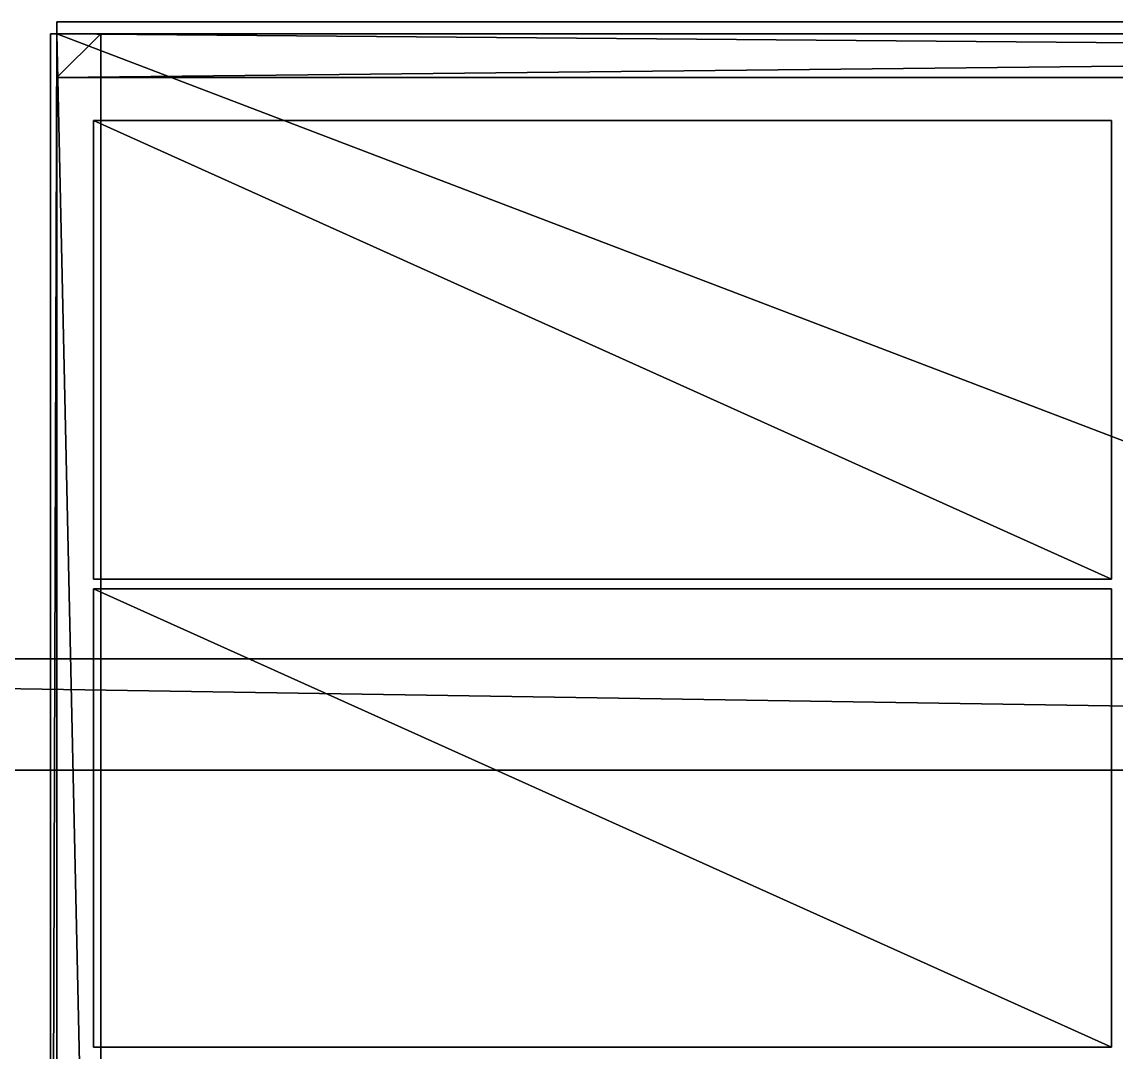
# Model space of a CAD drawing. Header units: millimetres. Extents: x -2500 to 6540, y -1255 to 1270.
# Drawn here: x -84 to 1291, y -24 to 1270 of the extents above; entities that cross this region are included whole.
import ezdxf

# ---------------------------------------------------------------- set-up
doc = ezdxf.new("R2010")
doc.units = ezdxf.units.MM

msp = doc.modelspace()

# ---------------------------------------------------------------- linework, layer by layer
at = {"layer": 'CAD_75LAB'}
for points in [[(-40, 1200, 1190), (-40, 1270, 1120), (-40, 1200, 1120)], [(-40, 1200, 1190), (-40, 1270, 1190), (-40, 1270, 1120)], [(6540, 1270, 1190), (6540, 1270, 1120), (-40, 1270, 1120)], [(6540, 1270, 1190), (-40, 1270, 1120), (-40, 1270, 1190)], [(6540, 1270, 1120), (-40, 1200, 1120), (-40, 1270, 1120)], [(6540, 1270, 1120), (6540, 1200, 1120), (-40, 1200, 1120)], [(6540, 1270, 1190), (-40, 1270, 1190), (-40, 1200, 1190)], [(6540, 1270, 1190), (-40, 1200, 1190), (6540, 1200, 1190)], [(-48, -1255, 1120), (-48, 1255, 3560), (-48, 1255, 1120)], [(-48, -1255, 3560), (-48, 1255, 3560), (-48, -1255, 1120)], [(-48, 1255, 3560), (-40, 1255, 1120), (-48, 1255, 1120)], [(-40, 1255, 3560), (-40, 1255, 1120), (-48, 1255, 3560)], [(-40, 1255, 1120), (-48, -1255, 1120), (-48, 1255, 1120)], [(-40, 1255, 1120), (-40, -1255, 1120), (-48, -1255, 1120)], [(-40, 1255, 3560), (-48, 1255, 3560), (-48, -1255, 3560)], [(-40, 1255, 3560), (-48, -1255, 3560), (-40, -1255, 3560)], [(-40, -1255, 1030), (-40, 1255, 1120), (-40, 1255, 1030)], [(-40, -1255, 1120), (-40, 1255, 1120), (-40, -1255, 1030)], [(6540, 1255, 1030), (-40, 1255, 1030), (-40, 1255, 1120)], [(6540, 1255, 1120), (6540, 1255, 1030), (-40, 1255, 1120)], [(6540, -1255, 1030), (-40, -1255, 1030), (-40, 1255, 1030)], [(6540, 1255, 1030), (6540, -1255, 1030), (-40, 1255, 1030)], [(6540, -1255, 1120), (-40, 1255, 1120), (-40, -1255, 1120)], [(6540, 1255, 1120), (-40, 1255, 1120), (6540, -1255, 1120)], [(-40, 1200, 3560), (-40, 1255, 1120), (-40, 1200, 1120)], [(-40, 1200, 3560), (-40, 1255, 3560), (-40, 1255, 1120)], [(15, 1255, 3560), (15, 1255, 1120), (-40, 1255, 1120)], [(15, 1255, 3560), (-40, 1255, 1120), (-40, 1255, 3560)], [(15, 1255, 1120), (-40, 1200, 1120), (-40, 1255, 1120)], [(15, 1255, 1120), (15, 1200, 1120), (-40, 1200, 1120)], [(15, 1255, 3560), (-40, 1255, 3560), (-40, 1200, 3560)], [(15, 1255, 3560), (-40, 1200, 3560), (15, 1200, 3560)], [(-40, 1200, 3615), (-40, 1255, 3560), (-40, 1200, 3560)], [(-40, 1200, 3615), (-40, 1255, 3615), (-40, 1255, 3560)], [(6540, 1255, 3560), (-40, 1255, 3560), (-40, 1255, 3615)], [(6540, 1255, 3615), (6540, 1255, 3560), (-40, 1255, 3615)], [(6540, 1200, 3560), (-40, 1200, 3560), (-40, 1255, 3560)], [(6540, 1255, 3560), (6540, 1200, 3560), (-40, 1255, 3560)], [(6540, 1200, 3615), (-40, 1255, 3615), (-40, 1200, 3615)], [(6540, 1255, 3615), (-40, 1255, 3615), (6540, 1200, 3615)], [(-40, -1255, 3560), (-40, 1255, 3615), (-40, 1255, 3560)], [(-40, -1255, 3615), (-40, 1255, 3615), (-40, -1255, 3560)], [(15, 1255, 3615), (15, 1255, 3560), (-40, 1255, 3560)], [(15, 1255, 3615), (-40, 1255, 3560), (-40, 1255, 3615)], [(-40, 1255, 3560), (15, -1255, 3560), (-40, -1255, 3560)], [(15, 1255, 3560), (15, -1255, 3560), (-40, 1255, 3560)], [(-40, 1255, 3615), (-40, -1255, 3615), (15, -1255, 3615)], [(15, 1255, 3615), (-40, 1255, 3615), (15, -1255, 3615)], [(-40, -1255, 1120), (-40, 1255, 1120), (-40, 1255, 3560)], [(-40, -1255, 3560), (-40, -1255, 1120), (-40, 1255, 3560)], [(15, 1200, 3560), (15, 1200, 1120), (15, 1255, 1120)], [(15, 1200, 3560), (15, 1255, 1120), (15, 1255, 3560)], [(15, -1255, 3560), (15, 1255, 3560), (15, 1255, 3615)], [(15, -1255, 3615), (15, -1255, 3560), (15, 1255, 3615)], [(15, 1200, 3560), (-40, 1200, 1120), (15, 1200, 1120)], [(15, 1200, 3560), (-40, 1200, 3560), (-40, 1200, 1120)], [(6540, 1200, 3560), (-40, 1200, 3615), (-40, 1200, 3560)], [(6540, 1200, 3615), (-40, 1200, 3615), (6540, 1200, 3560)], [(6540, 1200, 1190), (-40, 1200, 1120), (6540, 1200, 1120)], [(6540, 1200, 1190), (-40, 1200, 1190), (-40, 1200, 1120)], [(6, 570, 1237), (6, 1146, 1123), (6, 570, 1123)], [(6, 570, 1237), (6, 1146, 1237), (6, 1146, 1123)], [(1285, 1146, 1237), (1285, 1146, 1123), (6, 1146, 1123)], [(1285, 1146, 1237), (6, 1146, 1123), (6, 1146, 1237)], [(1285, 570, 1123), (6, 570, 1123), (6, 1146, 1123)], [(1285, 1146, 1123), (1285, 570, 1123), (6, 1146, 1123)], [(1285, 570, 1237), (6, 1146, 1237), (6, 570, 1237)], [(1285, 1146, 1237), (6, 1146, 1237), (1285, 570, 1237)], [(6, 570, 1357), (6, 1146, 1243), (6, 570, 1243)], [(6, 570, 1357), (6, 1146, 1357), (6, 1146, 1243)], [(1285, 1146, 1357), (1285, 1146, 1243), (6, 1146, 1243)], [(1285, 1146, 1357), (6, 1146, 1243), (6, 1146, 1357)], [(1285, 570, 1243), (6, 570, 1243), (6, 1146, 1243)], [(1285, 1146, 1243), (1285, 570, 1243), (6, 1146, 1243)], [(1285, 570, 1357), (6, 1146, 1357), (6, 570, 1357)], [(1285, 1146, 1357), (6, 1146, 1357), (1285, 570, 1357)], [(6, 570, 1477), (6, 1146, 1363), (6, 570, 1363)], [(6, 570, 1477), (6, 1146, 1477), (6, 1146, 1363)], [(1285, 1146, 1477), (1285, 1146, 1363), (6, 1146, 1363)], [(1285, 1146, 1477), (6, 1146, 1363), (6, 1146, 1477)], [(1285, 570, 1363), (6, 570, 1363), (6, 1146, 1363)], [(1285, 1146, 1363), (1285, 570, 1363), (6, 1146, 1363)], [(1285, 570, 1477), (6, 1146, 1477), (6, 570, 1477)], [(1285, 1146, 1477), (6, 1146, 1477), (1285, 570, 1477)], [(6, 570, 1597), (6, 1146, 1483), (6, 570, 1483)], [(6, 570, 1597), (6, 1146, 1597), (6, 1146, 1483)], [(1285, 1146, 1597), (1285, 1146, 1483), (6, 1146, 1483)], [(1285, 1146, 1597), (6, 1146, 1483), (6, 1146, 1597)], [(1285, 570, 1483), (6, 570, 1483), (6, 1146, 1483)], [(1285, 1146, 1483), (1285, 570, 1483), (6, 1146, 1483)], [(1285, 570, 1597), (6, 1146, 1597), (6, 570, 1597)], [(1285, 1146, 1597), (6, 1146, 1597), (1285, 570, 1597)], [(6, 570, 1717), (6, 1146, 1603), (6, 570, 1603)], [(6, 570, 1717), (6, 1146, 1717), (6, 1146, 1603)], [(1285, 1146, 1717), (1285, 1146, 1603), (6, 1146, 1603)], [(1285, 1146, 1717), (6, 1146, 1603), (6, 1146, 1717)], [(1285, 570, 1603), (6, 570, 1603), (6, 1146, 1603)], [(1285, 1146, 1603), (1285, 570, 1603), (6, 1146, 1603)], [(1285, 570, 1717), (6, 1146, 1717), (6, 570, 1717)], [(1285, 1146, 1717), (6, 1146, 1717), (1285, 570, 1717)], [(6, 570, 1837), (6, 1146, 1723), (6, 570, 1723)], [(6, 570, 1837), (6, 1146, 1837), (6, 1146, 1723)], [(1285, 1146, 1837), (1285, 1146, 1723), (6, 1146, 1723)], [(1285, 1146, 1837), (6, 1146, 1723), (6, 1146, 1837)], [(1285, 570, 1723), (6, 570, 1723), (6, 1146, 1723)], [(1285, 1146, 1723), (1285, 570, 1723), (6, 1146, 1723)], [(1285, 570, 1837), (6, 1146, 1837), (6, 570, 1837)], [(1285, 1146, 1837), (6, 1146, 1837), (1285, 570, 1837)], [(6, 570, 1957), (6, 1146, 1843), (6, 570, 1843)], [(6, 570, 1957), (6, 1146, 1957), (6, 1146, 1843)], [(1285, 1146, 1957), (1285, 1146, 1843), (6, 1146, 1843)], [(1285, 1146, 1957), (6, 1146, 1843), (6, 1146, 1957)], [(1285, 570, 1843), (6, 570, 1843), (6, 1146, 1843)], [(1285, 1146, 1843), (1285, 570, 1843), (6, 1146, 1843)], [(1285, 570, 1957), (6, 1146, 1957), (6, 570, 1957)], [(1285, 1146, 1957), (6, 1146, 1957), (1285, 570, 1957)], [(6, 570, 2077), (6, 1146, 1963), (6, 570, 1963)], [(6, 570, 2077), (6, 1146, 2077), (6, 1146, 1963)], [(1285, 1146, 2077), (1285, 1146, 1963), (6, 1146, 1963)], [(1285, 1146, 2077), (6, 1146, 1963), (6, 1146, 2077)], [(1285, 570, 1963), (6, 570, 1963), (6, 1146, 1963)], [(1285, 1146, 1963), (1285, 570, 1963), (6, 1146, 1963)], [(1285, 570, 2077), (6, 1146, 2077), (6, 570, 2077)], [(1285, 1146, 2077), (6, 1146, 2077), (1285, 570, 2077)], [(6, 570, 2197), (6, 1146, 2083), (6, 570, 2083)], [(6, 570, 2197), (6, 1146, 2197), (6, 1146, 2083)], [(1285, 1146, 2197), (1285, 1146, 2083), (6, 1146, 2083)], [(1285, 1146, 2197), (6, 1146, 2083), (6, 1146, 2197)], [(1285, 570, 2083), (6, 570, 2083), (6, 1146, 2083)], [(1285, 1146, 2083), (1285, 570, 2083), (6, 1146, 2083)], [(1285, 570, 2197), (6, 1146, 2197), (6, 570, 2197)], [(1285, 1146, 2197), (6, 1146, 2197), (1285, 570, 2197)], [(6, 570, 2317), (6, 1146, 2203), (6, 570, 2203)], [(6, 570, 2317), (6, 1146, 2317), (6, 1146, 2203)], [(1285, 1146, 2317), (1285, 1146, 2203), (6, 1146, 2203)], [(1285, 1146, 2317), (6, 1146, 2203), (6, 1146, 2317)], [(1285, 570, 2203), (6, 570, 2203), (6, 1146, 2203)], [(1285, 1146, 2203), (1285, 570, 2203), (6, 1146, 2203)], [(1285, 570, 2317), (6, 1146, 2317), (6, 570, 2317)], [(1285, 1146, 2317), (6, 1146, 2317), (1285, 570, 2317)], [(6, 570, 2437), (6, 1146, 2323), (6, 570, 2323)], [(6, 570, 2437), (6, 1146, 2437), (6, 1146, 2323)], [(1285, 1146, 2437), (1285, 1146, 2323), (6, 1146, 2323)], [(1285, 1146, 2437), (6, 1146, 2323), (6, 1146, 2437)], [(1285, 570, 2323), (6, 570, 2323), (6, 1146, 2323)], [(1285, 1146, 2323), (1285, 570, 2323), (6, 1146, 2323)], [(1285, 570, 2437), (6, 1146, 2437), (6, 570, 2437)], [(1285, 1146, 2437), (6, 1146, 2437), (1285, 570, 2437)], [(6, 570, 2557), (6, 1146, 2443), (6, 570, 2443)], [(6, 570, 2557), (6, 1146, 2557), (6, 1146, 2443)], [(1285, 1146, 2557), (1285, 1146, 2443), (6, 1146, 2443)], [(1285, 1146, 2557), (6, 1146, 2443), (6, 1146, 2557)], [(1285, 570, 2443), (6, 570, 2443), (6, 1146, 2443)], [(1285, 1146, 2443), (1285, 570, 2443), (6, 1146, 2443)], [(1285, 570, 2557), (6, 1146, 2557), (6, 570, 2557)], [(1285, 1146, 2557), (6, 1146, 2557), (1285, 570, 2557)], [(6, 570, 2677), (6, 1146, 2563), (6, 570, 2563)], [(6, 570, 2677), (6, 1146, 2677), (6, 1146, 2563)], [(1285, 1146, 2677), (1285, 1146, 2563), (6, 1146, 2563)], [(1285, 1146, 2677), (6, 1146, 2563), (6, 1146, 2677)], [(1285, 570, 2563), (6, 570, 2563), (6, 1146, 2563)], [(1285, 1146, 2563), (1285, 570, 2563), (6, 1146, 2563)], [(1285, 570, 2677), (6, 1146, 2677), (6, 570, 2677)], [(1285, 1146, 2677), (6, 1146, 2677), (1285, 570, 2677)], [(6, 570, 2797), (6, 1146, 2683), (6, 570, 2683)], [(6, 570, 2797), (6, 1146, 2797), (6, 1146, 2683)], [(1285, 1146, 2797), (1285, 1146, 2683), (6, 1146, 2683)], [(1285, 1146, 2797), (6, 1146, 2683), (6, 1146, 2797)], [(1285, 570, 2683), (6, 570, 2683), (6, 1146, 2683)], [(1285, 1146, 2683), (1285, 570, 2683), (6, 1146, 2683)], [(1285, 570, 2797), (6, 1146, 2797), (6, 570, 2797)], [(1285, 1146, 2797), (6, 1146, 2797), (1285, 570, 2797)], [(6, 570, 2917), (6, 1146, 2803), (6, 570, 2803)], [(6, 570, 2917), (6, 1146, 2917), (6, 1146, 2803)], [(1285, 1146, 2917), (1285, 1146, 2803), (6, 1146, 2803)], [(1285, 1146, 2917), (6, 1146, 2803), (6, 1146, 2917)], [(1285, 570, 2803), (6, 570, 2803), (6, 1146, 2803)], [(1285, 1146, 2803), (1285, 570, 2803), (6, 1146, 2803)], [(1285, 570, 2917), (6, 1146, 2917), (6, 570, 2917)], [(1285, 1146, 2917), (6, 1146, 2917), (1285, 570, 2917)], [(6, 570, 3037), (6, 1146, 2923), (6, 570, 2923)], [(6, 570, 3037), (6, 1146, 3037), (6, 1146, 2923)], [(1285, 1146, 3037), (1285, 1146, 2923), (6, 1146, 2923)], [(1285, 1146, 3037), (6, 1146, 2923), (6, 1146, 3037)], [(1285, 570, 2923), (6, 570, 2923), (6, 1146, 2923)], [(1285, 1146, 2923), (1285, 570, 2923), (6, 1146, 2923)], [(1285, 570, 3037), (6, 1146, 3037), (6, 570, 3037)], [(1285, 1146, 3037), (6, 1146, 3037), (1285, 570, 3037)], [(6, 570, 3157), (6, 1146, 3043), (6, 570, 3043)], [(6, 570, 3157), (6, 1146, 3157), (6, 1146, 3043)], [(1285, 1146, 3157), (1285, 1146, 3043), (6, 1146, 3043)], [(1285, 1146, 3157), (6, 1146, 3043), (6, 1146, 3157)], [(1285, 570, 3043), (6, 570, 3043), (6, 1146, 3043)], [(1285, 1146, 3043), (1285, 570, 3043), (6, 1146, 3043)], [(1285, 570, 3157), (6, 1146, 3157), (6, 570, 3157)], [(1285, 1146, 3157), (6, 1146, 3157), (1285, 570, 3157)], [(6, 570, 3277), (6, 1146, 3163), (6, 570, 3163)], [(6, 570, 3277), (6, 1146, 3277), (6, 1146, 3163)], [(1285, 1146, 3277), (1285, 1146, 3163), (6, 1146, 3163)], [(1285, 1146, 3277), (6, 1146, 3163), (6, 1146, 3277)], [(1285, 570, 3163), (6, 570, 3163), (6, 1146, 3163)], [(1285, 1146, 3163), (1285, 570, 3163), (6, 1146, 3163)], [(1285, 570, 3277), (6, 1146, 3277), (6, 570, 3277)], [(1285, 1146, 3277), (6, 1146, 3277), (1285, 570, 3277)], [(6, 570, 3397), (6, 1146, 3283), (6, 570, 3283)], [(6, 570, 3397), (6, 1146, 3397), (6, 1146, 3283)], [(1285, 1146, 3397), (1285, 1146, 3283), (6, 1146, 3283)], [(1285, 1146, 3397), (6, 1146, 3283), (6, 1146, 3397)], [(1285, 570, 3283), (6, 570, 3283), (6, 1146, 3283)], [(1285, 1146, 3283), (1285, 570, 3283), (6, 1146, 3283)], [(1285, 570, 3397), (6, 1146, 3397), (6, 570, 3397)], [(1285, 1146, 3397), (6, 1146, 3397), (1285, 570, 3397)], [(6, 570, 3517), (6, 1146, 3403), (6, 570, 3403)], [(6, 570, 3517), (6, 1146, 3517), (6, 1146, 3403)], [(1285, 1146, 3517), (1285, 1146, 3403), (6, 1146, 3403)], [(1285, 1146, 3517), (6, 1146, 3403), (6, 1146, 3517)], [(1285, 570, 3403), (6, 570, 3403), (6, 1146, 3403)], [(1285, 1146, 3403), (1285, 570, 3403), (6, 1146, 3403)], [(1285, 570, 3517), (6, 1146, 3517), (6, 570, 3517)], [(1285, 1146, 3517), (6, 1146, 3517), (1285, 570, 3517)], [(1285, 570, 1237), (1285, 570, 1123), (1285, 1146, 1123)], [(1285, 570, 1237), (1285, 1146, 1123), (1285, 1146, 1237)], [(1285, 570, 1357), (1285, 570, 1243), (1285, 1146, 1243)], [(1285, 570, 1357), (1285, 1146, 1243), (1285, 1146, 1357)], [(1285, 570, 1477), (1285, 570, 1363), (1285, 1146, 1363)], [(1285, 570, 1477), (1285, 1146, 1363), (1285, 1146, 1477)], [(1285, 570, 1597), (1285, 570, 1483), (1285, 1146, 1483)], [(1285, 570, 1597), (1285, 1146, 1483), (1285, 1146, 1597)], [(1285, 570, 1717), (1285, 570, 1603), (1285, 1146, 1603)], [(1285, 570, 1717), (1285, 1146, 1603), (1285, 1146, 1717)], [(1285, 570, 1837), (1285, 570, 1723), (1285, 1146, 1723)], [(1285, 570, 1837), (1285, 1146, 1723), (1285, 1146, 1837)], [(1285, 570, 1957), (1285, 570, 1843), (1285, 1146, 1843)], [(1285, 570, 1957), (1285, 1146, 1843), (1285, 1146, 1957)], [(1285, 570, 2077), (1285, 570, 1963), (1285, 1146, 1963)], [(1285, 570, 2077), (1285, 1146, 1963), (1285, 1146, 2077)], [(1285, 570, 2197), (1285, 570, 2083), (1285, 1146, 2083)], [(1285, 570, 2197), (1285, 1146, 2083), (1285, 1146, 2197)], [(1285, 570, 2317), (1285, 570, 2203), (1285, 1146, 2203)], [(1285, 570, 2317), (1285, 1146, 2203), (1285, 1146, 2317)], [(1285, 570, 2437), (1285, 570, 2323), (1285, 1146, 2323)], [(1285, 570, 2437), (1285, 1146, 2323), (1285, 1146, 2437)], [(1285, 570, 2557), (1285, 570, 2443), (1285, 1146, 2443)], [(1285, 570, 2557), (1285, 1146, 2443), (1285, 1146, 2557)], [(1285, 570, 2677), (1285, 570, 2563), (1285, 1146, 2563)], [(1285, 570, 2677), (1285, 1146, 2563), (1285, 1146, 2677)], [(1285, 570, 2797), (1285, 570, 2683), (1285, 1146, 2683)], [(1285, 570, 2797), (1285, 1146, 2683), (1285, 1146, 2797)], [(1285, 570, 2917), (1285, 570, 2803), (1285, 1146, 2803)], [(1285, 570, 2917), (1285, 1146, 2803), (1285, 1146, 2917)], [(1285, 570, 3037), (1285, 570, 2923), (1285, 1146, 2923)], [(1285, 570, 3037), (1285, 1146, 2923), (1285, 1146, 3037)], [(1285, 570, 3157), (1285, 570, 3043), (1285, 1146, 3043)], [(1285, 570, 3157), (1285, 1146, 3043), (1285, 1146, 3157)], [(1285, 570, 3277), (1285, 570, 3163), (1285, 1146, 3163)], [(1285, 570, 3277), (1285, 1146, 3163), (1285, 1146, 3277)], [(1285, 570, 3397), (1285, 570, 3283), (1285, 1146, 3283)], [(1285, 570, 3397), (1285, 1146, 3283), (1285, 1146, 3397)], [(1285, 570, 3517), (1285, 570, 3403), (1285, 1146, 3403)], [(1285, 570, 3517), (1285, 1146, 3403), (1285, 1146, 3517)], [(1285, 570, 1237), (6, 570, 1123), (1285, 570, 1123)], [(1285, 570, 1237), (6, 570, 1237), (6, 570, 1123)], [(1285, 570, 1357), (6, 570, 1243), (1285, 570, 1243)], [(1285, 570, 1357), (6, 570, 1357), (6, 570, 1243)], [(1285, 570, 1477), (6, 570, 1363), (1285, 570, 1363)], [(1285, 570, 1477), (6, 570, 1477), (6, 570, 1363)], [(1285, 570, 1597), (6, 570, 1483), (1285, 570, 1483)], [(1285, 570, 1597), (6, 570, 1597), (6, 570, 1483)], [(1285, 570, 1717), (6, 570, 1603), (1285, 570, 1603)], [(1285, 570, 1717), (6, 570, 1717), (6, 570, 1603)], [(1285, 570, 1837), (6, 570, 1723), (1285, 570, 1723)], [(1285, 570, 1837), (6, 570, 1837), (6, 570, 1723)], [(1285, 570, 1957), (6, 570, 1843), (1285, 570, 1843)], [(1285, 570, 1957), (6, 570, 1957), (6, 570, 1843)], [(1285, 570, 2077), (6, 570, 1963), (1285, 570, 1963)], [(1285, 570, 2077), (6, 570, 2077), (6, 570, 1963)], [(1285, 570, 2197), (6, 570, 2083), (1285, 570, 2083)], [(1285, 570, 2197), (6, 570, 2197), (6, 570, 2083)], [(1285, 570, 2317), (6, 570, 2203), (1285, 570, 2203)], [(1285, 570, 2317), (6, 570, 2317), (6, 570, 2203)], [(1285, 570, 2437), (6, 570, 2323), (1285, 570, 2323)], [(1285, 570, 2437), (6, 570, 2437), (6, 570, 2323)], [(1285, 570, 2557), (6, 570, 2443), (1285, 570, 2443)], [(1285, 570, 2557), (6, 570, 2557), (6, 570, 2443)], [(1285, 570, 2677), (6, 570, 2563), (1285, 570, 2563)], [(1285, 570, 2677), (6, 570, 2677), (6, 570, 2563)], [(1285, 570, 2797), (6, 570, 2683), (1285, 570, 2683)], [(1285, 570, 2797), (6, 570, 2797), (6, 570, 2683)], [(1285, 570, 2917), (6, 570, 2803), (1285, 570, 2803)], [(1285, 570, 2917), (6, 570, 2917), (6, 570, 2803)], [(1285, 570, 3037), (6, 570, 2923), (1285, 570, 2923)], [(1285, 570, 3037), (6, 570, 3037), (6, 570, 2923)], [(1285, 570, 3157), (6, 570, 3043), (1285, 570, 3043)], [(1285, 570, 3157), (6, 570, 3157), (6, 570, 3043)], [(1285, 570, 3277), (6, 570, 3163), (1285, 570, 3163)], [(1285, 570, 3277), (6, 570, 3277), (6, 570, 3163)], [(1285, 570, 3397), (6, 570, 3283), (1285, 570, 3283)], [(1285, 570, 3397), (6, 570, 3397), (6, 570, 3283)], [(1285, 570, 3517), (6, 570, 3403), (1285, 570, 3403)], [(1285, 570, 3517), (6, 570, 3517), (6, 570, 3403)], [(6, -18, 1237), (6, 558, 1123), (6, -18, 1123)], [(6, -18, 1237), (6, 558, 1237), (6, 558, 1123)], [(1285, 558, 1237), (1285, 558, 1123), (6, 558, 1123)], [(1285, 558, 1237), (6, 558, 1123), (6, 558, 1237)], [(1285, -18, 1123), (6, -18, 1123), (6, 558, 1123)], [(1285, 558, 1123), (1285, -18, 1123), (6, 558, 1123)], [(1285, -18, 1237), (6, 558, 1237), (6, -18, 1237)], [(1285, 558, 1237), (6, 558, 1237), (1285, -18, 1237)], [(6, -18, 1357), (6, 558, 1243), (6, -18, 1243)], [(6, -18, 1357), (6, 558, 1357), (6, 558, 1243)], [(1285, 558, 1357), (1285, 558, 1243), (6, 558, 1243)], [(1285, 558, 1357), (6, 558, 1243), (6, 558, 1357)], [(1285, -18, 1243), (6, -18, 1243), (6, 558, 1243)], [(1285, 558, 1243), (1285, -18, 1243), (6, 558, 1243)], [(1285, -18, 1357), (6, 558, 1357), (6, -18, 1357)], [(1285, 558, 1357), (6, 558, 1357), (1285, -18, 1357)], [(6, -18, 1477), (6, 558, 1363), (6, -18, 1363)], [(6, -18, 1477), (6, 558, 1477), (6, 558, 1363)], [(1285, 558, 1477), (1285, 558, 1363), (6, 558, 1363)], [(1285, 558, 1477), (6, 558, 1363), (6, 558, 1477)], [(1285, -18, 1363), (6, -18, 1363), (6, 558, 1363)], [(1285, 558, 1363), (1285, -18, 1363), (6, 558, 1363)], [(1285, -18, 1477), (6, 558, 1477), (6, -18, 1477)], [(1285, 558, 1477), (6, 558, 1477), (1285, -18, 1477)], [(6, -18, 1597), (6, 558, 1483), (6, -18, 1483)], [(6, -18, 1597), (6, 558, 1597), (6, 558, 1483)], [(1285, 558, 1597), (1285, 558, 1483), (6, 558, 1483)], [(1285, 558, 1597), (6, 558, 1483), (6, 558, 1597)], [(1285, -18, 1483), (6, -18, 1483), (6, 558, 1483)], [(1285, 558, 1483), (1285, -18, 1483), (6, 558, 1483)], [(1285, -18, 1597), (6, 558, 1597), (6, -18, 1597)], [(1285, 558, 1597), (6, 558, 1597), (1285, -18, 1597)], [(6, -18, 1717), (6, 558, 1603), (6, -18, 1603)], [(6, -18, 1717), (6, 558, 1717), (6, 558, 1603)], [(1285, 558, 1717), (1285, 558, 1603), (6, 558, 1603)], [(1285, 558, 1717), (6, 558, 1603), (6, 558, 1717)], [(1285, -18, 1603), (6, -18, 1603), (6, 558, 1603)], [(1285, 558, 1603), (1285, -18, 1603), (6, 558, 1603)], [(1285, -18, 1717), (6, 558, 1717), (6, -18, 1717)], [(1285, 558, 1717), (6, 558, 1717), (1285, -18, 1717)], [(6, -18, 1837), (6, 558, 1723), (6, -18, 1723)], [(6, -18, 1837), (6, 558, 1837), (6, 558, 1723)], [(1285, 558, 1837), (1285, 558, 1723), (6, 558, 1723)], [(1285, 558, 1837), (6, 558, 1723), (6, 558, 1837)], [(1285, -18, 1723), (6, -18, 1723), (6, 558, 1723)], [(1285, 558, 1723), (1285, -18, 1723), (6, 558, 1723)], [(1285, -18, 1837), (6, 558, 1837), (6, -18, 1837)], [(1285, 558, 1837), (6, 558, 1837), (1285, -18, 1837)], [(6, -18, 1957), (6, 558, 1843), (6, -18, 1843)], [(6, -18, 1957), (6, 558, 1957), (6, 558, 1843)], [(1285, 558, 1957), (1285, 558, 1843), (6, 558, 1843)], [(1285, 558, 1957), (6, 558, 1843), (6, 558, 1957)], [(1285, -18, 1843), (6, -18, 1843), (6, 558, 1843)], [(1285, 558, 1843), (1285, -18, 1843), (6, 558, 1843)], [(1285, -18, 1957), (6, 558, 1957), (6, -18, 1957)], [(1285, 558, 1957), (6, 558, 1957), (1285, -18, 1957)], [(6, -18, 2077), (6, 558, 1963), (6, -18, 1963)], [(6, -18, 2077), (6, 558, 2077), (6, 558, 1963)], [(1285, 558, 2077), (1285, 558, 1963), (6, 558, 1963)], [(1285, 558, 2077), (6, 558, 1963), (6, 558, 2077)], [(1285, -18, 1963), (6, -18, 1963), (6, 558, 1963)], [(1285, 558, 1963), (1285, -18, 1963), (6, 558, 1963)], [(1285, -18, 2077), (6, 558, 2077), (6, -18, 2077)], [(1285, 558, 2077), (6, 558, 2077), (1285, -18, 2077)], [(6, -18, 2197), (6, 558, 2083), (6, -18, 2083)], [(6, -18, 2197), (6, 558, 2197), (6, 558, 2083)], [(1285, 558, 2197), (1285, 558, 2083), (6, 558, 2083)], [(1285, 558, 2197), (6, 558, 2083), (6, 558, 2197)], [(1285, -18, 2083), (6, -18, 2083), (6, 558, 2083)], [(1285, 558, 2083), (1285, -18, 2083), (6, 558, 2083)], [(1285, -18, 2197), (6, 558, 2197), (6, -18, 2197)], [(1285, 558, 2197), (6, 558, 2197), (1285, -18, 2197)], [(6, -18, 2317), (6, 558, 2203), (6, -18, 2203)], [(6, -18, 2317), (6, 558, 2317), (6, 558, 2203)], [(1285, 558, 2317), (1285, 558, 2203), (6, 558, 2203)], [(1285, 558, 2317), (6, 558, 2203), (6, 558, 2317)], [(1285, -18, 2203), (6, -18, 2203), (6, 558, 2203)], [(1285, 558, 2203), (1285, -18, 2203), (6, 558, 2203)], [(1285, -18, 2317), (6, 558, 2317), (6, -18, 2317)], [(1285, 558, 2317), (6, 558, 2317), (1285, -18, 2317)], [(6, -18, 2437), (6, 558, 2323), (6, -18, 2323)], [(6, -18, 2437), (6, 558, 2437), (6, 558, 2323)], [(1285, 558, 2437), (1285, 558, 2323), (6, 558, 2323)], [(1285, 558, 2437), (6, 558, 2323), (6, 558, 2437)], [(1285, -18, 2323), (6, -18, 2323), (6, 558, 2323)], [(1285, 558, 2323), (1285, -18, 2323), (6, 558, 2323)], [(1285, -18, 2437), (6, 558, 2437), (6, -18, 2437)], [(1285, 558, 2437), (6, 558, 2437), (1285, -18, 2437)], [(6, -18, 2557), (6, 558, 2443), (6, -18, 2443)], [(6, -18, 2557), (6, 558, 2557), (6, 558, 2443)], [(1285, 558, 2557), (1285, 558, 2443), (6, 558, 2443)], [(1285, 558, 2557), (6, 558, 2443), (6, 558, 2557)], [(1285, -18, 2443), (6, -18, 2443), (6, 558, 2443)], [(1285, 558, 2443), (1285, -18, 2443), (6, 558, 2443)], [(1285, -18, 2557), (6, 558, 2557), (6, -18, 2557)], [(1285, 558, 2557), (6, 558, 2557), (1285, -18, 2557)], [(6, -18, 2677), (6, 558, 2563), (6, -18, 2563)], [(6, -18, 2677), (6, 558, 2677), (6, 558, 2563)], [(1285, 558, 2677), (1285, 558, 2563), (6, 558, 2563)], [(1285, 558, 2677), (6, 558, 2563), (6, 558, 2677)], [(1285, -18, 2563), (6, -18, 2563), (6, 558, 2563)], [(1285, 558, 2563), (1285, -18, 2563), (6, 558, 2563)], [(1285, -18, 2677), (6, 558, 2677), (6, -18, 2677)], [(1285, 558, 2677), (6, 558, 2677), (1285, -18, 2677)], [(6, -18, 2797), (6, 558, 2683), (6, -18, 2683)], [(6, -18, 2797), (6, 558, 2797), (6, 558, 2683)], [(1285, 558, 2797), (1285, 558, 2683), (6, 558, 2683)], [(1285, 558, 2797), (6, 558, 2683), (6, 558, 2797)], [(1285, -18, 2683), (6, -18, 2683), (6, 558, 2683)], [(1285, 558, 2683), (1285, -18, 2683), (6, 558, 2683)], [(1285, -18, 2797), (6, 558, 2797), (6, -18, 2797)], [(1285, 558, 2797), (6, 558, 2797), (1285, -18, 2797)], [(6, -18, 2917), (6, 558, 2803), (6, -18, 2803)], [(6, -18, 2917), (6, 558, 2917), (6, 558, 2803)], [(1285, 558, 2917), (1285, 558, 2803), (6, 558, 2803)], [(1285, 558, 2917), (6, 558, 2803), (6, 558, 2917)], [(1285, -18, 2803), (6, -18, 2803), (6, 558, 2803)], [(1285, 558, 2803), (1285, -18, 2803), (6, 558, 2803)], [(1285, -18, 2917), (6, 558, 2917), (6, -18, 2917)], [(1285, 558, 2917), (6, 558, 2917), (1285, -18, 2917)], [(6, -18, 3037), (6, 558, 2923), (6, -18, 2923)], [(6, -18, 3037), (6, 558, 3037), (6, 558, 2923)], [(1285, 558, 3037), (1285, 558, 2923), (6, 558, 2923)], [(1285, 558, 3037), (6, 558, 2923), (6, 558, 3037)], [(1285, -18, 2923), (6, -18, 2923), (6, 558, 2923)], [(1285, 558, 2923), (1285, -18, 2923), (6, 558, 2923)], [(1285, -18, 3037), (6, 558, 3037), (6, -18, 3037)], [(1285, 558, 3037), (6, 558, 3037), (1285, -18, 3037)], [(6, -18, 3157), (6, 558, 3043), (6, -18, 3043)], [(6, -18, 3157), (6, 558, 3157), (6, 558, 3043)], [(1285, 558, 3157), (1285, 558, 3043), (6, 558, 3043)], [(1285, 558, 3157), (6, 558, 3043), (6, 558, 3157)], [(1285, -18, 3043), (6, -18, 3043), (6, 558, 3043)], [(1285, 558, 3043), (1285, -18, 3043), (6, 558, 3043)], [(1285, -18, 3157), (6, 558, 3157), (6, -18, 3157)], [(1285, 558, 3157), (6, 558, 3157), (1285, -18, 3157)], [(6, -18, 3277), (6, 558, 3163), (6, -18, 3163)], [(6, -18, 3277), (6, 558, 3277), (6, 558, 3163)], [(1285, 558, 3277), (1285, 558, 3163), (6, 558, 3163)], [(1285, 558, 3277), (6, 558, 3163), (6, 558, 3277)], [(1285, -18, 3163), (6, -18, 3163), (6, 558, 3163)], [(1285, 558, 3163), (1285, -18, 3163), (6, 558, 3163)], [(1285, -18, 3277), (6, 558, 3277), (6, -18, 3277)], [(1285, 558, 3277), (6, 558, 3277), (1285, -18, 3277)], [(6, -18, 3397), (6, 558, 3283), (6, -18, 3283)], [(6, -18, 3397), (6, 558, 3397), (6, 558, 3283)], [(1285, 558, 3397), (1285, 558, 3283), (6, 558, 3283)], [(1285, 558, 3397), (6, 558, 3283), (6, 558, 3397)], [(1285, -18, 3283), (6, -18, 3283), (6, 558, 3283)], [(1285, 558, 3283), (1285, -18, 3283), (6, 558, 3283)], [(1285, -18, 3397), (6, 558, 3397), (6, -18, 3397)], [(1285, 558, 3397), (6, 558, 3397), (1285, -18, 3397)], [(6, -18, 3517), (6, 558, 3403), (6, -18, 3403)], [(6, -18, 3517), (6, 558, 3517), (6, 558, 3403)], [(1285, 558, 3517), (1285, 558, 3403), (6, 558, 3403)], [(1285, 558, 3517), (6, 558, 3403), (6, 558, 3517)], [(1285, -18, 3403), (6, -18, 3403), (6, 558, 3403)], [(1285, 558, 3403), (1285, -18, 3403), (6, 558, 3403)], [(1285, -18, 3517), (6, 558, 3517), (6, -18, 3517)], [(1285, 558, 3517), (6, 558, 3517), (1285, -18, 3517)], [(1285, -18, 1237), (1285, -18, 1123), (1285, 558, 1123)], [(1285, -18, 1237), (1285, 558, 1123), (1285, 558, 1237)], [(1285, -18, 1357), (1285, -18, 1243), (1285, 558, 1243)], [(1285, -18, 1357), (1285, 558, 1243), (1285, 558, 1357)], [(1285, -18, 1477), (1285, -18, 1363), (1285, 558, 1363)], [(1285, -18, 1477), (1285, 558, 1363), (1285, 558, 1477)], [(1285, -18, 1597), (1285, -18, 1483), (1285, 558, 1483)], [(1285, -18, 1597), (1285, 558, 1483), (1285, 558, 1597)], [(1285, -18, 1717), (1285, -18, 1603), (1285, 558, 1603)], [(1285, -18, 1717), (1285, 558, 1603), (1285, 558, 1717)], [(1285, -18, 1837), (1285, -18, 1723), (1285, 558, 1723)], [(1285, -18, 1837), (1285, 558, 1723), (1285, 558, 1837)], [(1285, -18, 1957), (1285, -18, 1843), (1285, 558, 1843)], [(1285, -18, 1957), (1285, 558, 1843), (1285, 558, 1957)], [(1285, -18, 2077), (1285, -18, 1963), (1285, 558, 1963)], [(1285, -18, 2077), (1285, 558, 1963), (1285, 558, 2077)], [(1285, -18, 2197), (1285, -18, 2083), (1285, 558, 2083)], [(1285, -18, 2197), (1285, 558, 2083), (1285, 558, 2197)], [(1285, -18, 2317), (1285, -18, 2203), (1285, 558, 2203)], [(1285, -18, 2317), (1285, 558, 2203), (1285, 558, 2317)], [(1285, -18, 2437), (1285, -18, 2323), (1285, 558, 2323)], [(1285, -18, 2437), (1285, 558, 2323), (1285, 558, 2437)], [(1285, -18, 2557), (1285, -18, 2443), (1285, 558, 2443)], [(1285, -18, 2557), (1285, 558, 2443), (1285, 558, 2557)], [(1285, -18, 2677), (1285, -18, 2563), (1285, 558, 2563)], [(1285, -18, 2677), (1285, 558, 2563), (1285, 558, 2677)], [(1285, -18, 2797), (1285, -18, 2683), (1285, 558, 2683)], [(1285, -18, 2797), (1285, 558, 2683), (1285, 558, 2797)], [(1285, -18, 2917), (1285, -18, 2803), (1285, 558, 2803)], [(1285, -18, 2917), (1285, 558, 2803), (1285, 558, 2917)], [(1285, -18, 3037), (1285, -18, 2923), (1285, 558, 2923)], [(1285, -18, 3037), (1285, 558, 2923), (1285, 558, 3037)], [(1285, -18, 3157), (1285, -18, 3043), (1285, 558, 3043)], [(1285, -18, 3157), (1285, 558, 3043), (1285, 558, 3157)], [(1285, -18, 3277), (1285, -18, 3163), (1285, 558, 3163)], [(1285, -18, 3277), (1285, 558, 3163), (1285, 558, 3277)], [(1285, -18, 3397), (1285, -18, 3283), (1285, 558, 3283)], [(1285, -18, 3397), (1285, 558, 3283), (1285, 558, 3397)], [(1285, -18, 3517), (1285, -18, 3403), (1285, 558, 3403)], [(1285, -18, 3517), (1285, 558, 3403), (1285, 558, 3517)], [(6460, 470, 1030), (6460, 470, 780), (-2500, 470, 780)], [(6460, 470, 1030), (-2500, 470, 780), (-2500, 470, 1030)], [(6460, 330, 780), (-2500, 330, 780), (-2500, 470, 780)], [(6460, 470, 780), (6460, 330, 780), (-2500, 470, 780)], [(6460, 330, 1030), (-2500, 470, 1030), (-2500, 330, 1030)], [(6460, 470, 1030), (-2500, 470, 1030), (6460, 330, 1030)], [(6460, 330, 1030), (-2500, 330, 780), (6460, 330, 780)], [(6460, 330, 1030), (-2500, 330, 1030), (-2500, 330, 780)], [(1285, -18, 1237), (6, -18, 1123), (1285, -18, 1123)], [(1285, -18, 1237), (6, -18, 1237), (6, -18, 1123)], [(1285, -18, 1357), (6, -18, 1243), (1285, -18, 1243)], [(1285, -18, 1357), (6, -18, 1357), (6, -18, 1243)], [(1285, -18, 1477), (6, -18, 1363), (1285, -18, 1363)], [(1285, -18, 1477), (6, -18, 1477), (6, -18, 1363)], [(1285, -18, 1597), (6, -18, 1483), (1285, -18, 1483)], [(1285, -18, 1597), (6, -18, 1597), (6, -18, 1483)], [(1285, -18, 1717), (6, -18, 1603), (1285, -18, 1603)], [(1285, -18, 1717), (6, -18, 1717), (6, -18, 1603)], [(1285, -18, 1837), (6, -18, 1723), (1285, -18, 1723)], [(1285, -18, 1837), (6, -18, 1837), (6, -18, 1723)], [(1285, -18, 1957), (6, -18, 1843), (1285, -18, 1843)], [(1285, -18, 1957), (6, -18, 1957), (6, -18, 1843)], [(1285, -18, 2077), (6, -18, 1963), (1285, -18, 1963)], [(1285, -18, 2077), (6, -18, 2077), (6, -18, 1963)], [(1285, -18, 2197), (6, -18, 2083), (1285, -18, 2083)], [(1285, -18, 2197), (6, -18, 2197), (6, -18, 2083)], [(1285, -18, 2317), (6, -18, 2203), (1285, -18, 2203)], [(1285, -18, 2317), (6, -18, 2317), (6, -18, 2203)], [(1285, -18, 2437), (6, -18, 2323), (1285, -18, 2323)], [(1285, -18, 2437), (6, -18, 2437), (6, -18, 2323)], [(1285, -18, 2557), (6, -18, 2443), (1285, -18, 2443)], [(1285, -18, 2557), (6, -18, 2557), (6, -18, 2443)], [(1285, -18, 2677), (6, -18, 2563), (1285, -18, 2563)], [(1285, -18, 2677), (6, -18, 2677), (6, -18, 2563)], [(1285, -18, 2797), (6, -18, 2683), (1285, -18, 2683)], [(1285, -18, 2797), (6, -18, 2797), (6, -18, 2683)], [(1285, -18, 2917), (6, -18, 2803), (1285, -18, 2803)], [(1285, -18, 2917), (6, -18, 2917), (6, -18, 2803)], [(1285, -18, 3037), (6, -18, 2923), (1285, -18, 2923)], [(1285, -18, 3037), (6, -18, 3037), (6, -18, 2923)], [(1285, -18, 3157), (6, -18, 3043), (1285, -18, 3043)], [(1285, -18, 3157), (6, -18, 3157), (6, -18, 3043)], [(1285, -18, 3277), (6, -18, 3163), (1285, -18, 3163)], [(1285, -18, 3277), (6, -18, 3277), (6, -18, 3163)], [(1285, -18, 3397), (6, -18, 3283), (1285, -18, 3283)], [(1285, -18, 3397), (6, -18, 3397), (6, -18, 3283)], [(1285, -18, 3517), (6, -18, 3403), (1285, -18, 3403)], [(1285, -18, 3517), (6, -18, 3517), (6, -18, 3403)]]:
    msp.add_3dface(points, dxfattribs=at)

doc.saveas('drawing.dxf')
